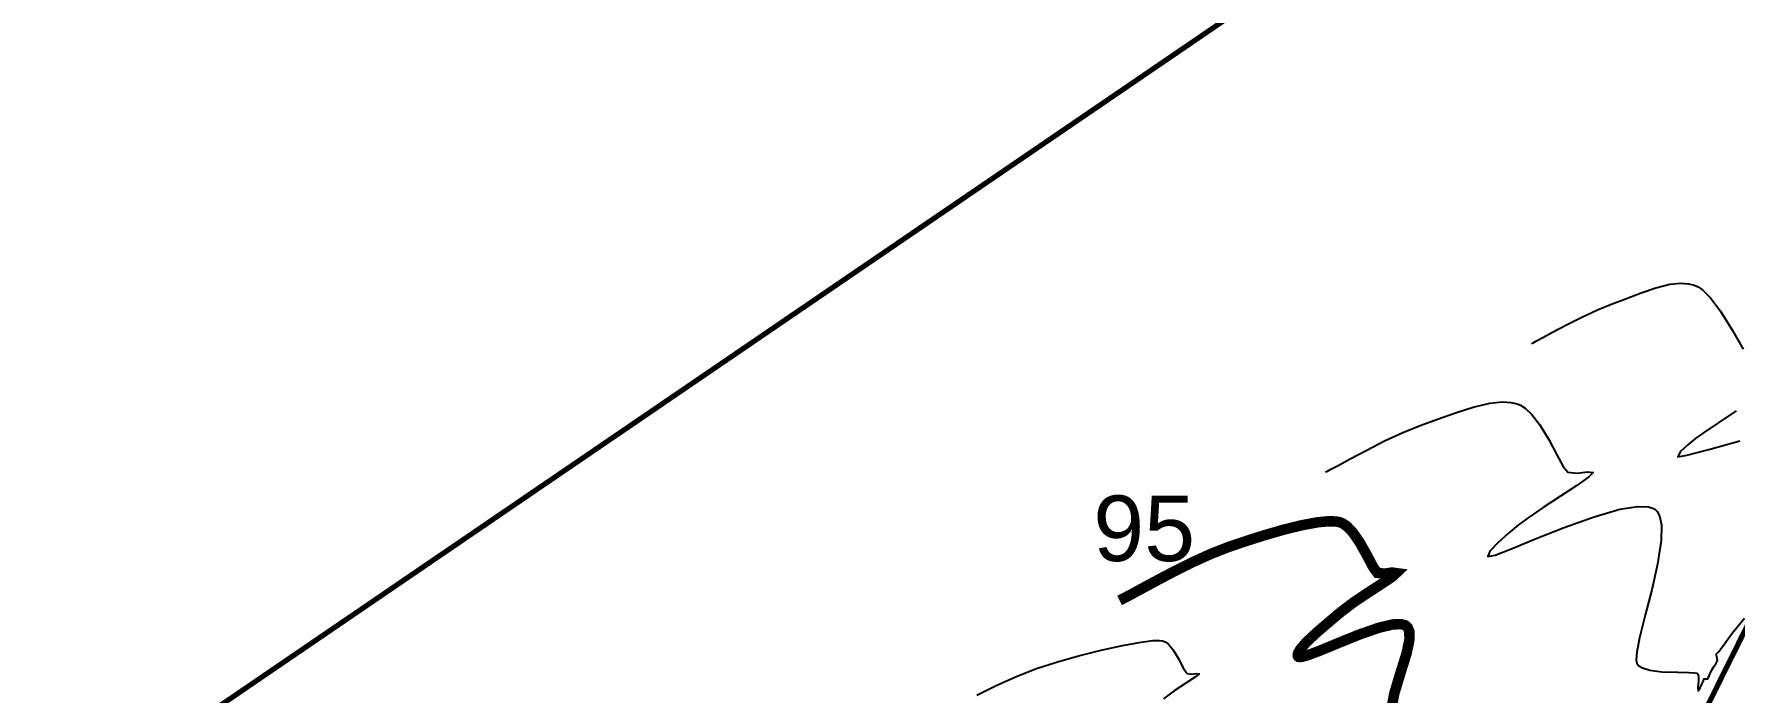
# Model space of a CAD drawing. Extents: x 360931 to 362237, y 7351473 to 7352200.
# Drawn here: x 361529.3 to 361594.2, y 7351926.9 to 7351952 of the extents above; entities that cross this region are included whole.
import ezdxf

# ---------------------------------------------------------------- set-up
doc = ezdxf.new("R2010")
doc.units = 0
for name, color, linetype in [('A_Curvas Intermediarias', 37, 'Continuous'), ('A_Curvas Mestras', 32, 'Continuous'), ('LISTAGEM_TEXTO', 7, 'Continuous')]:
    doc.layers.add(name, color=color, linetype=linetype)
doc.styles.get("Standard").update_dxf_attribs({"font": 'arial.ttf'})
picture_1 = doc.add_image_def('image1.tif', size_in_pixel=(23490, 20550))

msp = doc.modelspace()

# ---------------------------------------------------------------- linework, layer by layer
at = {"color": 0, "const_width": 0.2}
msp.add_lwpolyline([(361577.709, 7351954.589), (361527.581, 7351920.355), (361496.983, 7351899.459), (361503.288, 7351894.48), (361514.5, 7351899.13), (361521.374, 7351903.995), (361524.717, 7351905.75), (361528.154, 7351906.701), (361533.583, 7351907.137), (361539.314, 7351907.848), (361543.569, 7351909.566), (361549.436, 7351911.584), (361552.3, 7351912.648), (361557.787, 7351913.413), (361561.796, 7351913.632), (361564.797, 7351912.732), (361566.625, 7351912.432), (361573.367, 7351912.05), (361581.523, 7351913.222), (361588.362, 7351916.787), (361595.095, 7351930.373), (361600.39, 7351940.217), (361610.113, 7351948.095), (361621.972, 7351954.78)], dxfattribs=at)
at = {"layer": 'A_Curvas Intermediarias', "flags": 128}
for points, elevation in [([(361586.41, 7351940.201), (361586.467, 7351940.23), (361586.599, 7351940.299), (361586.835, 7351940.425), (361587.209, 7351940.628), (361587.745, 7351940.915), (361588.327, 7351941.212), (361588.918, 7351941.487), (361589.485, 7351941.711), (361590.034, 7351941.917), (361590.59, 7351942.135), (361591.143, 7351942.328), (361591.68, 7351942.461), (361592.092, 7351942.499), (361592.387, 7351942.477), (361592.575, 7351942.434), (361592.666, 7351942.402), (361592.758, 7351942.36), (361592.943, 7351942.232), (361593.228, 7351941.947), (361593.608, 7351941.44), (361594.064, 7351940.704), (361594.474, 7351939.982)], 97), ([(361578.557, 7351935.301), (361578.624, 7351935.334), (361578.779, 7351935.415), (361579.056, 7351935.563), (361579.495, 7351935.802), (361580.125, 7351936.139), (361580.808, 7351936.487), (361581.503, 7351936.81), (361582.168, 7351937.074), (361582.825, 7351937.311), (361583.504, 7351937.557), (361584.179, 7351937.773), (361584.822, 7351937.925), (361585.295, 7351937.974), (361585.617, 7351937.957), (361585.813, 7351937.916), (361585.904, 7351937.885), (361585.992, 7351937.846), (361586.166, 7351937.734), (361586.416, 7351937.499), (361586.728, 7351937.093), (361587.078, 7351936.514), (361587.376, 7351935.951), (361587.615, 7351935.509), (361587.787, 7351935.291), (361588.149, 7351935.255), (361588.544, 7351935.309), (361588.751, 7351935.281), (361588.586, 7351935.115), (361588.132, 7351934.791), (361587.513, 7351934.377), (361586.854, 7351933.941), (361586.278, 7351933.553), (361585.909, 7351933.28), (361585.523, 7351932.955), (361585.119, 7351932.602), (361584.82, 7351932.286), (361584.748, 7351932.074), (361585.018, 7351932.129), (361585.667, 7351932.383), (361586.582, 7351932.759), (361587.648, 7351933.184), (361588.751, 7351933.582), (361589.776, 7351933.878), (361590.463, 7351933.99), (361590.862, 7351933.977), (361591.06, 7351933.912), (361591.135, 7351933.861), (361591.197, 7351933.797), (361591.29, 7351933.627), (361591.363, 7351933.282), (361591.354, 7351932.684), (361591.215, 7351931.784), (361590.991, 7351930.803), (361590.741, 7351929.836), (361590.527, 7351928.977), (361590.422, 7351928.431), (361590.401, 7351928.137), (361590.423, 7351928.007), (361590.445, 7351927.964), (361590.495, 7351927.91), (361590.632, 7351927.823), (361590.911, 7351927.734), (361591.372, 7351927.675), (361591.981, 7351927.658), (361592.4, 7351927.656), (361592.624, 7351927.644), (361592.713, 7351927.625), (361592.735, 7351927.611), (361592.755, 7351927.579), (361592.777, 7351927.491), (361592.776, 7351927.323), (361592.749, 7351927.097), (361592.757, 7351926.949), (361592.842, 7351927.06), (361592.939, 7351927.283), (361592.992, 7351927.409), (361593.061, 7351927.409), (361593.13, 7351927.408), (361593.184, 7351927.529), (361593.269, 7351927.724), (361593.35, 7351927.859), (361593.444, 7351928.008), (361593.495, 7351928.111), (361593.472, 7351928.248), (361593.447, 7351928.353), (361593.493, 7351928.404), (361593.546, 7351928.453), (361593.696, 7351928.662), (361594.056, 7351929.147), (361594.521, 7351929.718)], 96), ([(361594.21, 7351937.633), (361593.508, 7351937.167), (361592.957, 7351936.799), (361592.673, 7351936.596), (361592.362, 7351936.334), (361592.077, 7351936.066), (361591.987, 7351935.883), (361592.322, 7351935.94), (361593.166, 7351936.158), (361594.349, 7351936.486)], 97), ([(361565.259, 7351926.781), (361566.028, 7351927.163), (361566.798, 7351927.511), (361567.533, 7351927.798), (361568.299, 7351928.046), (361569.142, 7351928.287), (361570, 7351928.505), (361570.813, 7351928.686), (361571.521, 7351928.814), (361571.971, 7351928.868), (361572.22, 7351928.876), (361572.337, 7351928.863), (361572.379, 7351928.851), (361572.442, 7351928.821), (361572.565, 7351928.727), (361572.737, 7351928.524), (361572.94, 7351928.195), (361573.144, 7351927.81), (361573.28, 7351927.61), (361573.453, 7351927.593), (361573.642, 7351927.619), (361573.741, 7351927.605), (361573.599, 7351927.484), (361573.236, 7351927.247), (361572.785, 7351926.951), (361572.381, 7351926.648)], 94)]:
    msp.add_lwpolyline(points, dxfattribs=dict(at, elevation=elevation))
at = {"layer": 'A_Curvas Mestras', "color": 11, "true_color": 0xf27172, "const_width": 0.4, "elevation": 95, "flags": 128}
msp.add_lwpolyline([(361570.704, 7351930.4), (361570.77, 7351930.433), (361570.919, 7351930.51), (361571.181, 7351930.649), (361571.592, 7351930.873), (361572.185, 7351931.193), (361572.836, 7351931.535), (361573.518, 7351931.873), (361574.199, 7351932.182), (361574.85, 7351932.436), (361575.514, 7351932.661), (361576.225, 7351932.888), (361576.946, 7351933.096), (361577.637, 7351933.267), (361578.259, 7351933.382), (361578.681, 7351933.421), (361578.94, 7351933.413), (361579.081, 7351933.388), (361579.141, 7351933.368), (361579.22, 7351933.332), (361579.373, 7351933.226), (361579.591, 7351932.999), (361579.858, 7351932.615), (361580.146, 7351932.098), (361580.375, 7351931.666), (361580.533, 7351931.451), (361580.801, 7351931.424), (361581.093, 7351931.464), (361581.246, 7351931.443), (361581.1, 7351931.305), (361580.702, 7351931.038), (361580.167, 7351930.692), (361579.61, 7351930.317), (361579.145, 7351929.964), (361578.717, 7351929.604), (361578.251, 7351929.206), (361577.836, 7351928.819), (361577.599, 7351928.548), (361577.507, 7351928.384), (361577.497, 7351928.299), (361577.51, 7351928.265), (361577.531, 7351928.247), (361577.617, 7351928.243), (361577.845, 7351928.299), (361578.295, 7351928.466), (361579.018, 7351928.765), (361579.819, 7351929.09), (361580.594, 7351929.361), (361581.122, 7351929.485), (361581.43, 7351929.496), (361581.581, 7351929.456), (361581.637, 7351929.42), (361581.688, 7351929.364), (361581.749, 7351929.214), (361581.755, 7351928.909), (361581.646, 7351928.386), (361581.408, 7351927.622), (361581.171, 7351926.834), (361581.065, 7351926.257)], dxfattribs=at)

# ---------------------------------------------------------------- texts
at = {"layer": 'LISTAGEM_TEXTO', "color": 1, "insert": (361569.7, 7351934.403), "char_height": 2.5, "attachment_point": 1}
msp.add_mtext_dynamic_manual_height_columns('95', width=7.17137, gutter_width=12.5, heights=[0], dxfattribs=at)

# ---------------------------------------------------------------- pictures from other files: only their frames are drawn
at = {"lineweight": 30}
image = msp.add_image(picture_1, insert=(361177.259, 7351517.423, -3.228), size_in_units=(579.285, 506.782), dxfattribs=dict(at, fade=58))
image.dxf.flags = 15

doc.saveas('drawing.dxf')
